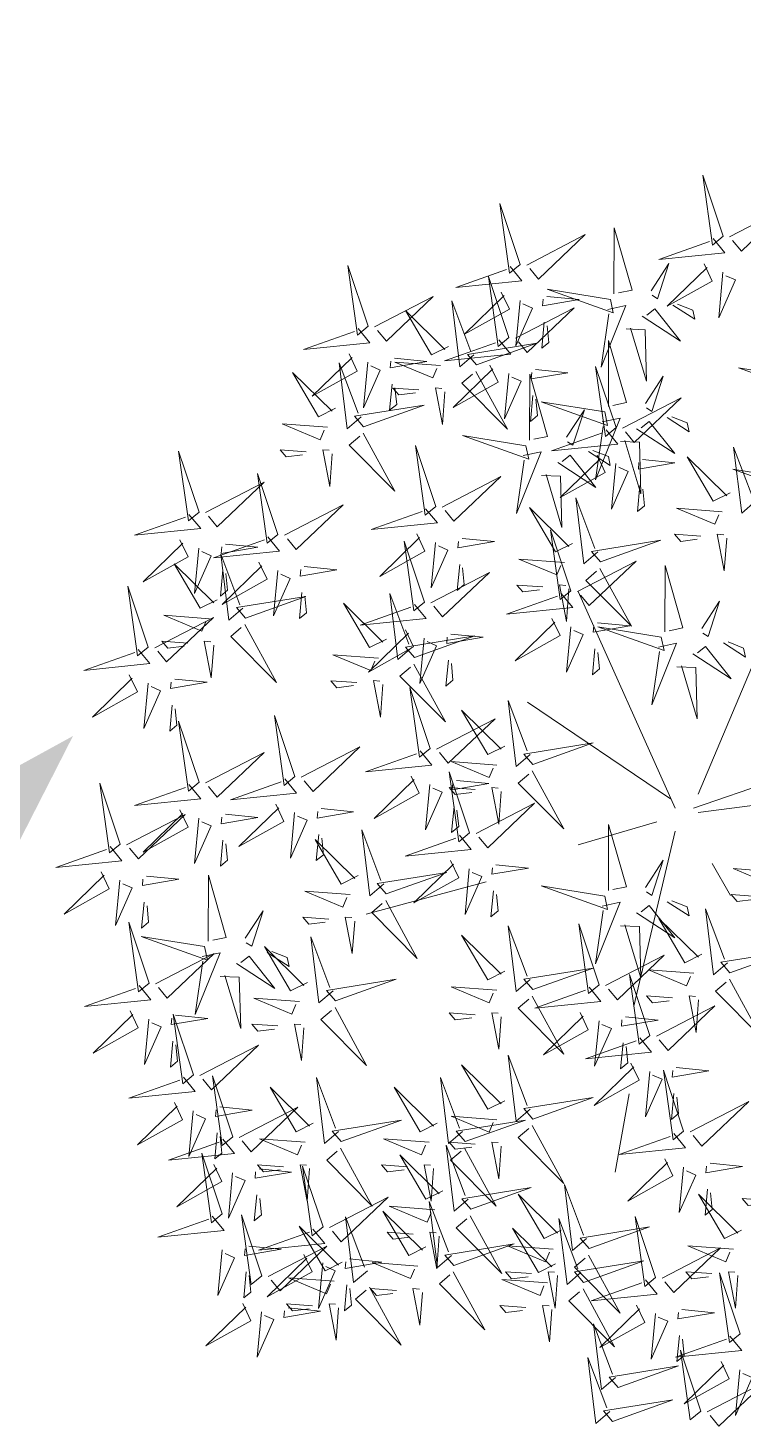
# Model space of a CAD drawing. Header units: millimetres. Extents: x 828494 to 5219521, y -272453 to 431064.
# Drawn here: x 2722011 to 2723570, y 177564 to 180612 of the extents above; entities that cross this region are included whole.
import ezdxf

# ---------------------------------------------------------------- set-up
doc = ezdxf.new("R2010")
doc.units = ezdxf.units.MM
doc.header["$LTSCALE"] = 5
doc.header["$MEASUREMENT"] = 0
doc.layers.add('Tree-1-Mobius', color=7, linetype='Continuous', lineweight=5, true_color=0x1f7a00)
doc.layers.add('Tree-2-Mobius', color=7, linetype='Continuous', lineweight=5, true_color=0x575700)

# ---------------------------------------------------------------- blocks, each defined once
blk = doc.blocks.new('ap rendered palm')
at = {"layer": 'Tree-2-Mobius'}
for color, points in [(54, [(1.4295, 3.7378), (0.8599, 2.8674), (1.2817, 2.3907), (1.3613, 2.6691)]), (67, [(-0.888, 3.1996), (-1.6328, 3.2712), (-0.9946, 2.55), (-0.7552, 2.4418), (-0.2546, 1.8733), (-0.203, 1.6553), (0.1775, 1.2253), (0.3161, 1.8387)]), (54, [(-0.5732, 3.1694), (-0.888, 3.1996), (0.3161, 1.8387), (0.3599, 2.0325), (0.1323, 2.6237)]), (68, [(-2.1671, 3.078), (-2.7124, 2.8056), (-1.9707, 2.8561)]), (67, [(1.2817, 2.3907), (0.8599, 2.8674), (0.6558, 2.5554), (0.4899, 2.0581), (1.0024, 1.4789), (1.0427, 1.555)]), (67, [(-1.6813, 1.9195), (-2.3255, 2.0325), (-2.6742, 1.8795), (-1.9717, 1.0856), (-1.62, 1.1002), (-0.7325, 0.7364), (-0.2804, 0.3364)]), (66, [(1.0024, 1.4789), (0.4899, 2.0581), (0.3372, 1.6005), (0.2124, 1.1331), (0.5858, 0.7111), (0.633, 0.7819)]), (54, [(-1.0283, 1.8051), (-1.6813, 1.9195), (-0.2804, 0.3364), (0.0641, 0.0316), (-0.0952, 0.9865)]), (67, [(2.4846, 1.9089), (1.9487, 1.9838), (1.6716, 1.8979), (2.2576, 1.2357), (2.3356, 1.2562), (3.3189, 0.966)]), (66, [(-2.6742, 1.8795), (-3.2586, 1.6232), (-3.3964, 1.353), (-2.9952, 0.8997), (-2.7124, 1.0548), (-1.9717, 1.0856)]), (66, [(1.6716, 1.8979), (1.2887, 1.7792), (1.1422, 1.4736), (1.524, 1.0421), (2.2576, 1.2357)]), (54, [(3.6556, 1.3244), (3.0866, 1.8247), (2.4846, 1.9089), (3.3189, 0.966), (3.337, 0.9606), (4.2018, 0.233)]), (68, [(1.1422, 1.4736), (0.7653, 0.6878), (1.1294, 0.9379), (1.524, 1.0421)]), (68, [(-3.3964, 1.353), (-3.8731, 0.4181), (-2.9952, 0.8997)]), (68, [(0.5858, 0.7111), (0.2124, 1.1331), (0.0641, 0.5773), (0.1323, 0.0316)]), (66, [(1.5132, 0.7134), (0.9971, 0.691), (0.9815, 0.6801), (1.6202, -0.0416), (1.7482, -0.0594), (2.9771, -1.0599), (3.1805, -1.8051), (3.4167, -2.072), (3.4778, -1.9239), (3.4712, -1.4995)]), (67, [(2.0315, 0.7359), (1.5132, 0.7134), (3.4712, -1.4995), (3.4617, -0.8805)]), (54, [(2.7723, 0.4181), (2.044, 0.7364), (2.0315, 0.7359), (3.4617, -0.8805), (3.455, -0.4459)]), (67, [(0.6226, 0.0067), (0.1778, -0.0821), (0.7468, -0.5596), (1.2702, -1.5146), (1.3341, -1.7405), (2.1585, -2.6721), (2.3171, -2.1513), (2.294, -1.8823)]), (54, [(1.5206, -0.3777), (0.633, 0.0088), (0.6226, 0.0067), (2.294, -1.8823), (2.2488, -1.3554)]), (54, [(0.1323, -0.1731), (-0.1165, -0.8286), (0.4885, -1.5123), (0.451, -1.1281)]), (67, [(0.4885, -1.5123), (-0.1165, -0.8286), (-0.118, -0.8325), (-0.3228, -1.6056), (-0.3258, -1.6982), (0.4476, -2.5722), (0.542, -2.0603)]), (66, [(-0.3258, -1.6982), (-0.3602, -2.7806), (0.1348, -3.34), (0.3827, -2.9243), (0.4476, -2.5722)]), (66, [(1.3341, -1.7405), (1.5661, -2.5605), (1.4815, -2.9755), (1.8168, -3.3545), (1.9985, -3.1972), (2.1585, -2.6721)]), (68, [(-0.3602, -2.7806), (-0.3683, -3.038), (-0.2546, -3.993), (0.1348, -3.34)]), (68, [(1.4815, -2.9755), (1.3158, -3.7884), (1.8168, -3.3545)])]:
    blk.add_hatch(color=color, dxfattribs=at).paths.add_polyline_path(points)
h = blk.add_hatch(color=66, dxfattribs=at)
h.paths.add_polyline_path([(-1.6328, 3.2712), (-1.7566, 3.283), (-2.1671, 3.078), (-1.9707, 2.8561), (-1.7111, 2.8738), (-0.9946, 2.55)])
h.paths.add_polyline_path([(-0.203, 1.6553), (0.0413, 0.6227), (0.1775, 1.2253)])
h = blk.add_hatch(color=250, dxfattribs=at)
h.paths.add_polyline_path([(-3.4935, 1.1625), (-4.2775, 0.8186), (-4.892, -0.3865), (-3.7313, 0.2502), (-2.6389, 0.2957), (-2.595, 0.2777), (-2.2573, 0.5545), (-1.5895, 0.599), (-2.0472, 1.0005), (-2.4249, 1.0667), (-2.7124, 1.0548), (-3.8731, 0.4181)])
h.paths.add_polyline_path([(-3.1672, -0.2428), (-3.2761, -0.25), (-4.1637, -0.9776), (-4.5278, -2.1145), (-4.4368, -2.8194), (-4.2548, -2.5466), (-3.8679, -2.0008), (-3.463, -1.6657), (-3.509, -1.31)])
h.paths.add_polyline_path([(-1.3189, -0.5229), (-1.6748, -0.3928), (-2.0524, -0.5369), (-2.849, -1.1963), (-2.9076, -1.279), (-1.8196, -0.864), (-1.1325, -0.7686), (-1.0639, -0.7049)])
h.paths.add_polyline_path([(-2.1662, -2.3559), (-1.6655, -1.2645), (-1.3083, -0.9322), (-1.3189, -0.9322), (-2.0245, -1.4551), (-2.6844, -2.0691), (-3.1851, -3.1605), (-3.3899, -3.979), (-3.0258, -3.8653), (-2.4113, -3.4106), (-2.1893, -3.1177), (-2.371, -3.1744)])
h.paths.add_polyline_path([(-0.4769, -2.8649), (-0.5679, -1.9326), (-0.6761, -1.6084), (-0.8235, -1.8557), (-1.346, -2.5447), (-1.3872, -3.8426), (-1.2734, -4.7976), (-0.6362, -3.7289)])
h.paths.add_polyline_path([(0.5017, -1.1823), (0.4542, -1.1616), (0.542, -2.0603), (0.3984, -2.839), (0.5472, -3.3651), (0.2969, -4.5929), (0.9796, -4.0018), (1.2982, -2.9558), (1.23, -2.16)])
h.paths.add_polyline_path([(-0.137, -0.9041), (-0.2316, -0.863), (-0.4443, -1.2197), (-0.2721, -1.3642), (-0.2632, -1.3804)])
h.paths.add_polyline_path([(1.7534, -0.3865), (1.0251, -0.0681), (0.8293, -0.0766), (1.5206, -0.3777), (2.2489, -1.3554), (2.3171, -2.1513), (2.1691, -2.6371), (2.2996, -3.115), (2.4589, -2.7285), (2.4361, -1.2505)])
h.paths.add_polyline_path([(1.9582, 1.0687), (1.5485, 1.1261), (1.0199, 0.9866), (0.6558, 0.7364), (0.887, 1.2186), (0.866, 1.2215), (0.633, 0.7819), (0.2822, 0.2562), (0.4974, 0.313), (0.4737, 0.3272), (0.9972, 0.691), (2.044, 0.7364), (2.5549, 0.5131), (2.5272, 0.5685)])
h.paths.add_polyline_path([(0.4107, 2.9332), (0.1604, 2.5508), (0.3599, 2.0325), (0.245, 1.5241), (0.4027, 1.9579)])
h.paths.add_polyline_path([(-0.2545, 1.8733), (-0.2709, 1.8918), (-0.3631, 1.7509), (-0.4997, 1.3414), (-0.0952, 0.9866), (-0.0368, 0.6361), (0.015, 0.7339)])
h.paths.add_polyline_path([(-1.5921, 2.3648), (-2.7755, 2.4785), (-3.7313, 2.001), (-2.73, 2.0692), (-2.4895, 1.9605), (-2.3255, 2.0325), (-1.0283, 1.8051), (-0.8061, 1.6102), (-0.8865, 1.8191)])
h.paths.add_polyline_path([(-0.7043, 0.7115), (-0.7728, 0.4545), (-0.3001, 0.2817), (-0.2453, 0.2426), (-0.2227, 0.2853)])
h.paths.add_polyline_path([(-0.7669, 0.7505), (-1.2445, 0.9463), (-1.1618, 0.5967), (-0.8291, 0.4751)])
h.paths.add_polyline_path([(-0.3859, -0.0227), (-0.3739, -0.0002), (-0.8007, -0.0594), (-0.9224, -0.1058), (-0.9548, -0.2273), (-0.9107, -0.5802), (-0.6084, -0.3562)])
h.paths.add_polyline_path([(-1.0575, -0.1573), (-1.4719, -0.3154), (-1.0483, -0.6903), (-1.0056, -0.6506), (-0.9786, -0.6306)])
h = blk.add_hatch(color=54, dxfattribs=at)
h.paths.add_polyline_path([(-1.2332, 0.6227), (-1.6024, 0.5981), (-0.9651, -0.1221), (-0.8007, -0.0594), (0.0185, 0.0543), (-0.3001, 0.2817)])
h.paths.add_polyline_path([(-0.0497, -0.1276), (-0.3001, -0.1276), (-0.6987, -0.4231), (-0.263, -0.9156), (-0.1863, -0.787)])
h = blk.add_hatch(color=68, dxfattribs=at)
h.paths.add_polyline_path([(0.9815, 0.6801), (0.4737, 0.3271), (0.9289, 0.0543), (1.6202, -0.0416)])
h.paths.add_polyline_path([(3.4167, -2.072), (3.1805, -1.8051), (3.3185, -2.3104)])
h = blk.add_hatch(color=67, dxfattribs=at)
h.paths.add_polyline_path([(-1.6024, 0.5981), (-2.2573, 0.5545), (-2.6244, 0.2535), (-1.9572, -0.5006), (-0.9651, -0.1221)])
h.paths.add_polyline_path([(-0.263, -0.9156), (-0.6987, -0.4231), (-1.0056, -0.6506), (-1.4547, -1.0684), (-0.7972, -1.8115)])
h = blk.add_hatch(color=66, dxfattribs=at)
h.paths.add_polyline_path([(-2.6244, 0.2535), (-3.1448, -0.1731), (-3.2932, -0.6364), (-2.8195, -1.1719), (-2.0524, -0.5369), (-1.9572, -0.5006)])
h.paths.add_polyline_path([(-1.4547, -1.0684), (-1.6656, -1.2645), (-2.0315, -2.0623), (-1.4879, -2.6767), (-1.3925, -2.606), (-0.8235, -1.8557), (-0.7972, -1.8115)])
h = blk.add_hatch(color=68, dxfattribs=at)
h.paths.add_polyline_path([(-3.2932, -0.6364), (-3.509, -1.31), (-3.4179, -2.0148), (-3.2359, -1.742), (-2.849, -1.1963), (-2.8195, -1.1719)])
h.paths.add_polyline_path([(-1.4879, -2.6767), (-2.0315, -2.0623), (-2.1662, -2.3559), (-2.3711, -3.1745), (-2.0069, -3.0608)])
blk = doc.blocks.new('TREE-MJ-COLOUR')
at = {"layer": 'Tree-1-Mobius', "color": 35, "true_color": 0xb87a3d}
for p, q in [((813257.6, 660627.5), (813375, 660906.5)), ((813229.7, 660610.7), (813112.3, 660873)), ((813224.1, 660621.9), (813050.8, 660739.1)), ((813252, 660610.7), (813430.8, 660672.1)), ((813257.6, 660605.1), (813386.1, 660621.9)), ((813207.3, 660594), (813112.3, 660566.1)), ((813229.7, 660582.8), (813179.4, 660370.7)), ((813274.4, 660543.7), (813296.7, 660504.7)), ((813000.6, 660521.4), (812855.3, 660482.3)), ((813173.8, 660264.7), (813157, 660169.8))]:
    blk.add_line(p, q, dxfattribs=at)
at = {"layer": 'Tree-1-Mobius', "color": 80, "true_color": 0x3bec13}
for points in [[(813287.7, 661303.3), (813263, 661377.1), (813274.8, 661292.6), (813287.7, 661303.3)], [(813042, 661269.2), (813017.3, 661343), (813029.1, 661258.6), (813042, 661269.2)], [(813295.6, 661302.5), (813366.5, 661339.3), (813309.8, 661285.3), (813299.1, 661298.2)], [(813049.8, 661268.4), (813120.8, 661305.2), (813064.1, 661251.2), (813053.4, 661264.1)], [(813155.5, 661233.4), (813155.9, 661313.3), (813177.4, 661238), (813161, 661234.6)], [(813275.6, 661300.5), (813289.8, 661283.3), (813209.7, 661275.1), (813271.3, 661297)], [(812857.7, 661194.2), (812833, 661268), (812844.8, 661183.6), (812857.7, 661194.2)], [(813029.8, 661266.4), (813044, 661249.2), (812963.9, 661241.1), (813025.5, 661262.9)], [(813200.4, 661237.2), (813222, 661270.2), (813208.2, 661227.4), (813201.6, 661231.7)], [(813264.7, 661269.8), (813274.6, 661249), (813220.1, 661218.6), (813268.3, 661265.5)], [(813028.3, 661180.6), (813003.6, 661254.4), (813015.4, 661169.9), (813028.3, 661180.6)], [(813287.5, 661259.7), (813282.3, 661204.6), (813302.5, 661250.3), (813291.1, 661255.4)], [(812865.5, 661193.4), (812936.5, 661230.2), (812879.8, 661176.2), (812869.1, 661189.1)], [(813019, 661235.7), (813028.9, 661214.9), (812974.4, 661184.5), (813022.5, 661231.4)], [(813074, 661230.4), (813113.3, 661226.6), (813068.9, 661219), (813069.7, 661226.9)], [(813151.2, 661226.8), (813074.4, 661239.2), (813154.7, 661210.4), (813151.2, 661226.8)], [(812954.9, 661169.8), (812934.3, 661159.5), (812902.8, 661213.4), (812950.7, 661166.2)], [(812985.8, 661159.6), (812968.9, 661145), (812959.1, 661225), (812982.2, 661163.8)], [(813036.2, 661179.8), (813107.1, 661216.6), (813050.4, 661162.6), (813039.7, 661175.5)], [(813041.8, 661225.6), (813036.5, 661170.5), (813056.8, 661216.2), (813045.3, 661221.3)], [(813148, 661214.7), (813169.9, 661219.3), (813139.9, 661144.6), (813149.2, 661209.3)], [(813189.8, 661206.4), (813236.1, 661176.2), (813205, 661215.3), (813195.2, 661207.6)], [(813226.9, 661219.9), (813253.4, 661202.7), (813251.1, 661213.6), (813232.4, 661221.1)], [(813071, 661199), (813068, 661167.5), (813076.6, 661174.6), (813074.5, 661194.6)], [(812845.5, 661191.4), (812859.7, 661174.2), (812779.6, 661166.1), (812841.2, 661187.9)], [(813170.2, 661190.9), (813193.2, 661190), (813194.9, 661127.6), (813175.7, 661192)], [(813016.2, 661177.8), (813030.4, 661160.5), (812950.3, 661152.4), (813011.9, 661174.2)], [(812988.9, 661147.5), (813062.1, 661173.7), (812977.9, 661160.2), (812988.9, 661147.5)], [(813148.7, 661097.1), (813149, 661177), (813170.6, 661101.7), (813154.2, 661098.2)], [(812834.6, 661160.7), (812844.6, 661139.9), (812790.1, 661109.5), (812838.2, 661156.4)], [(812849.3, 661084.6), (812832.3, 661070), (812822.6, 661150), (812845.6, 661088.8)], [(812857.5, 661150.6), (812852.2, 661095.6), (812872.4, 661141.2), (812861, 661146.3)], [(812889.7, 661155.4), (812929, 661151.6), (812884.6, 661144), (812885.4, 661151.9)], [(812945.2, 661146.8), (812890.1, 661150.9), (812936.2, 661131.7), (812941, 661143.2)], [(813005.3, 661147.1), (813015.2, 661126.3), (812960.7, 661095.9), (813008.9, 661142.8)], [(812818.4, 661094.9), (812797.8, 661084.5), (812766.3, 661138.4), (812814.1, 661091.2)], [(812988.3, 661139.6), (813026.5, 661069.4), (812971.3, 661125.1), (812984, 661136)], [(813028.1, 661137), (813022.9, 661081.9), (813043.1, 661127.6), (813031.7, 661132.6)], [(813053.1, 661056.2), (813053.5, 661136.1), (813075, 661060.8), (813058.6, 661057.3)], [(813060.3, 661141.8), (813099.6, 661138), (813055.3, 661130.4), (813056, 661138.2)], [(813158, 661071.5), (813133.3, 661145.3), (813145.1, 661060.8), (813158, 661071.5)], [(813193.6, 661100.8), (813215.2, 661133.9), (813201.4, 661091), (813194.7, 661095.3)], [(813383.3, 661131.4), (813306.5, 661143.7), (813386.7, 661115), (813383.3, 661131.4)], [(812886.7, 661124), (812883.7, 661092.5), (812892.3, 661099.6), (812890.2, 661119.6)], [(812919.2, 661117.1), (812887.7, 661119.4), (812895, 661111), (812915, 661113.4)], [(812950.7, 661114.7), (812947.7, 661075.3), (812939.2, 661119.5), (812947.1, 661119)], [(812852.3, 661072.5), (812925.6, 661098.7), (812841.4, 661085.2), (812852.3, 661072.5)], [(813057.3, 661110.3), (813054.3, 661078.9), (813062.9, 661086), (813060.9, 661106)], [(813144.4, 661090.5), (813067.5, 661102.8), (813147.8, 661074.1), (813144.4, 661090.5)], [(813165.9, 661070.7), (813236.8, 661107.5), (813180.1, 661053.5), (813169.4, 661066.4)], [(813098, 661059.9), (813119.6, 661093), (813105.8, 661050.1), (813099.2, 661054.4)], [(813141.2, 661078.4), (813163.1, 661083), (813133.1, 661008.2), (813142.4, 661072.9)], [(813182.9, 661070), (813229.3, 661039.9), (813198.2, 661079), (813188.4, 661071.2)], [(813220.1, 661083.6), (813246.5, 661066.3), (813244.2, 661077.2), (813225.5, 661084.7)], [(812808.7, 661071.8), (812753.6, 661076), (812799.6, 661056.7), (812804.5, 661068.2)], [(812851.7, 661064.6), (812889.9, 660994.4), (812834.8, 661050.1), (812847.5, 661061)], [(813048.8, 661049.5), (812972, 661061.9), (813052.3, 661033.2), (813048.8, 661049.5)], [(813145.9, 661068.7), (813160.1, 661051.5), (813080, 661043.3), (813141.6, 661065.1)], [(812782.7, 661042.1), (812751.2, 661044.4), (812758.4, 661036), (812778.4, 661038.4)], [(812814.2, 661039.7), (812811.2, 661000.3), (812802.7, 661044.5), (812810.5, 661044)], [(812939.6, 660976), (812914.9, 661049.8), (812926.7, 660965.4), (812939.6, 660976)], [(813124.5, 661042.6), (813151, 661025.4), (813148.7, 661036.3), (813130, 661043.8)], [(813163.4, 661054.5), (813186.4, 661053.7), (813188.1, 660991.3), (813168.8, 661055.7)], [(813327.1, 660982.3), (813310.2, 660967.8), (813300.4, 661047.7), (813323.5, 660986.6)], [(812652.9, 660969.2), (812628.2, 661043), (812640, 660958.6), (812652.9, 660969.2)], [(813045.6, 661037.5), (813067.5, 661042.1), (813037.5, 660967.3), (813046.8, 661032)], [(813087.4, 661029.1), (813133.7, 660999), (813102.6, 661038), (813092.8, 661030.3)], [(813135, 661038), (813144.9, 661017.2), (813090.4, 660986.8), (813138.6, 661033.7)], [(813157.8, 661027.9), (813152.6, 660972.8), (813172.8, 661018.5), (813161.4, 661023.6)], [(813190, 661032.7), (813229.3, 661028.9), (813185, 661021.3), (813185.7, 661029.1)], [(813296.2, 660992.6), (813275.6, 660982.2), (813244.1, 661036.1), (813292, 660988.9)], [(812748.5, 660941.9), (812723.8, 661015.8), (812735.5, 660931.3), (812748.5, 660941.9)], [(812947.5, 660975.3), (813018.4, 661012.1), (812961.7, 660958), (812951, 660971)], [(813067.8, 661013.6), (813090.8, 661012.8), (813092.5, 660950.4), (813073.3, 661014.8)], [(813376.5, 661008.6), (813299.6, 661021), (813379.9, 660992.3), (813376.5, 661008.6)], [(812660.7, 660968.5), (812731.7, 661005.2), (812675, 660951.2), (812664.3, 660964.1)], [(813187, 661001.2), (813184, 660969.8), (813192.6, 660976.9), (813190.6, 660996.9)], [(812756.3, 660941.2), (812827.3, 660978), (812770.5, 660923.9), (812759.9, 660936.9)], [(813136, 660921), (813119, 660906.4), (813109.3, 660986.3), (813132.4, 660925.2)], [(812640.7, 660966.4), (812654.9, 660949.2), (812574.8, 660941.1), (812636.4, 660962.9)], [(812927.4, 660973.2), (812941.6, 660956), (812861.5, 660947.9), (812923.1, 660969.7)], [(813105.1, 660931.2), (813084.5, 660920.9), (813053, 660974.7), (813100.9, 660927.6)], [(813286.5, 660969.5), (813231.4, 660973.7), (813277.5, 660954.4), (813282.3, 660965.9)], [(813103.4, 660873.8), (813078.7, 660947.6), (813090.5, 660863.1), (813103.4, 660873.8)], [(813260.5, 660939.8), (813229, 660942.2), (813236.3, 660933.7), (813256.3, 660936.2)], [(813292, 660937.5), (813289, 660898.1), (813280.5, 660942.3), (813288.4, 660941.7)], [(812736.3, 660939.2), (812750.5, 660921.9), (812670.4, 660913.8), (812732, 660935.6)], [(812684.9, 660930.4), (812724.2, 660926.6), (812679.8, 660919), (812680.6, 660926.9)], [(812971.6, 660937.2), (813010.9, 660933.4), (812966.5, 660925.8), (812967.3, 660933.7)], [(813139, 660908.9), (813212.3, 660935.1), (813128.1, 660921.6), (813139, 660908.9)], [(813095.4, 660908.2), (813040.3, 660912.3), (813086.3, 660893), (813091.2, 660904.5)], [(813111.3, 660873), (813182.2, 660909.8), (813125.5, 660855.8), (813114.8, 660868.7)], [(813138.4, 660901), (813176.6, 660830.8), (813121.5, 660886.4), (813134.2, 660897.4)], [(813217, 660824.3), (813217.3, 660904.3), (813238.8, 660828.9), (813222.4, 660825.5)], [(813069.4, 660878.5), (813037.9, 660880.8), (813045.2, 660872.4), (813065.1, 660874.8)], [(813100.9, 660876.1), (813097.9, 660836.7), (813089.4, 660880.9), (813097.2, 660880.3)], [(813091.3, 660871), (813105.5, 660853.7), (813025.4, 660845.6), (813086.9, 660867.4)], [(813261.9, 660828.1), (813283.5, 660861.1), (813269.6, 660818.3), (813263, 660822.6)], [(813080.4, 660840.3), (813090.3, 660819.5), (813035.8, 660789.1), (813083.9, 660836)], [(813103.2, 660830.1), (813098, 660775.1), (813118.2, 660820.8), (813106.8, 660825.8)], [(813135.4, 660835), (813174.7, 660831.2), (813130.4, 660823.6), (813131.1, 660831.4)], [(813212.6, 660817.7), (813135.8, 660830.1), (813216.1, 660801.4), (813212.6, 660817.7)], [(813209.5, 660805.7), (813231.3, 660810.3), (813201.4, 660735.5), (813210.6, 660800.2)], [(813288.3, 660810.8), (813314.8, 660793.6), (813312.5, 660804.5), (813293.8, 660812)], [(813132.4, 660803.5), (813129.4, 660772.1), (813138, 660779.2), (813136, 660799.2)], [(813251.2, 660797.3), (813297.5, 660767.1), (813266.5, 660806.2), (813256.7, 660798.5)], [(813231.6, 660781.8), (813254.6, 660780.9), (813256.3, 660718.6), (813237.1, 660783)], [(813054.1, 660675.5), (813037.1, 660661), (813027.4, 660740.9), (813050.4, 660679.8)], [(813023.2, 660685.8), (813002.6, 660675.4), (812971, 660729.3), (813018.9, 660682.1)], [(813057.1, 660663.4), (813130.4, 660689.6), (813046.2, 660676.1), (813057.1, 660663.4)], [(813056.5, 660655.6), (813094.7, 660585.4), (813039.6, 660641), (813052.3, 660651.9)], [(813019, 660630.7), (813016, 660591.3), (813007.5, 660635.5), (813015.3, 660634.9)], [(812988.4, 660579.8), (813059.4, 660616.6), (813002.6, 660562.6), (812992, 660575.5)], [(813148.7, 660510.7), (813149, 660590.6), (813170.6, 660515.3), (813154.2, 660511.9)], [(812980.3, 660537), (812975.1, 660481.9), (812995.3, 660527.6), (812983.9, 660532.7)], [(813012.5, 660541.8), (813051.9, 660538), (813007.5, 660530.4), (813008.2, 660538.2)], [(813193.6, 660514.5), (813215.2, 660547.5), (813201.4, 660504.7), (813194.7, 660509)], [(813354.8, 660533.2), (813299.7, 660537.3), (813345.7, 660518), (813350.6, 660529.6)], [(813009.5, 660510.3), (813006.5, 660478.9), (813015.1, 660486), (813013.1, 660506)], [(813144.4, 660504.1), (813067.5, 660516.5), (813147.8, 660487.7), (813144.4, 660504.1)], [(813328.8, 660503.5), (813297.3, 660505.8), (813304.6, 660497.4), (813324.5, 660499.8)], [(813141.2, 660492), (813163.1, 660496.6), (813133.1, 660421.9), (813142.4, 660486.6)], [(813182.9, 660483.7), (813229.3, 660453.5), (813198.2, 660492.6), (813188.4, 660484.9)], [(813220.1, 660497.2), (813246.5, 660480), (813244.2, 660490.9), (813225.5, 660498.4)], [(813293, 660423.3), (813276, 660408.7), (813266.3, 660488.6), (813289.4, 660427.5)], [(813054.1, 660402.8), (813037.1, 660388.3), (813027.4, 660468.2), (813050.4, 660407.1)], [(813137.6, 660396.5), (813112.9, 660470.3), (813124.6, 660385.9), (813137.6, 660396.5)], [(813163.4, 660468.2), (813186.4, 660467.3), (813188.1, 660404.9), (813168.8, 660469.3)], [(813262.1, 660433.5), (813241.5, 660423.2), (813210, 660477), (813257.9, 660429.9)], [(813023.2, 660413.1), (813002.6, 660402.7), (812971, 660456.6), (813018.9, 660409.4)], [(813296, 660411.2), (813369.3, 660437.4), (813285.1, 660423.9), (813296, 660411.2)], [(813145.4, 660395.8), (813216.4, 660432.5), (813159.6, 660378.5), (813149, 660391.4)], [(813057.1, 660390.7), (813130.4, 660416.9), (813046.2, 660403.4), (813057.1, 660390.7)], [(813199, 660335.2), (813174.3, 660409), (813186.1, 660324.5), (813199, 660335.2)], [(813252.4, 660410.5), (813197.3, 660414.6), (813243.3, 660395.3), (813248.2, 660406.8)], [(813295.4, 660403.3), (813333.7, 660333.1), (813278.5, 660388.7), (813291.2, 660399.7)], [(813125.4, 660393.7), (813139.6, 660376.5), (813059.5, 660368.4), (813121.1, 660390.2)], [(813056.5, 660382.8), (813094.7, 660312.7), (813039.6, 660368.3), (813052.3, 660379.2)], [(813226.4, 660380.8), (813194.9, 660383.1), (813202.2, 660374.6), (813222.2, 660377.1)], [(813206.9, 660334.4), (813277.8, 660371.2), (813221.1, 660317.1), (813210.4, 660330.1)], [(813257.9, 660378.4), (813254.9, 660339), (813246.4, 660383.2), (813254.3, 660382.6)], [(813019, 660357.9), (813016, 660318.6), (813007.5, 660362.8), (813015.3, 660362.2)], [(813114.5, 660363), (813124.4, 660342.2), (813070, 660311.8), (813118.1, 660358.7)], [(813137.4, 660352.9), (813132.1, 660297.9), (813152.3, 660343.5), (813140.9, 660348.6)], [(813169.5, 660357.7), (813208.9, 660353.9), (813164.5, 660346.3), (813165.2, 660354.2)], [(813186.8, 660332.4), (813201, 660315.1), (813120.9, 660307), (813182.5, 660328.8)], [(813166.5, 660326.3), (813163.5, 660294.8), (813172.2, 660301.9), (813170.1, 660321.9)], [(813198.8, 660291.5), (813193.5, 660236.5), (813213.8, 660282.1), (813202.3, 660287.2)], [(813239.9, 660219.2), (813215.3, 660293.1), (813227, 660208.6), (813239.9, 660219.2)], [(813231, 660296.3), (813270.3, 660292.5), (813225.9, 660284.9), (813226.7, 660292.8)], [(813228, 660264.9), (813225, 660233.5), (813233.6, 660240.6), (813231.5, 660260.6)], [(813247.8, 660218.5), (813318.8, 660255.3), (813262, 660201.2), (813251.4, 660214.2)], [(813227.8, 660216.5), (813242, 660199.2), (813161.9, 660191.1), (813223.5, 660212.9)], [(813271.9, 660180.4), (813311.3, 660176.6), (813266.9, 660169), (813267.6, 660176.9)]]:
    blk.add_lwpolyline(points, dxfattribs=at)
at = {"layer": 'Tree-1-Mobius', "color": 76, "true_color": 0x388118}
for points in [[(812916.6, 660942.6), (812926.5, 660921.8), (812872, 660891.3), (812920.1, 660938.2)], [(812629.8, 660935.7), (812639.8, 660914.9), (812585.3, 660884.5), (812633.4, 660931.4)], [(812652.7, 660925.6), (812647.4, 660870.6), (812667.7, 660916.2), (812656.2, 660921.3)], [(812925.9, 660860.1), (812901.3, 660933.9), (812913, 660849.5), (812925.9, 660860.1)], [(812939.4, 660932.4), (812934.1, 660877.4), (812954.4, 660923), (812942.9, 660928.1)], [(812705.9, 660852.8), (812689, 660838.2), (812679.2, 660918.2), (812702.3, 660857)], [(812725.4, 660908.5), (812735.3, 660887.7), (812680.9, 660857.2), (812729, 660904.2)], [(812675, 660863), (812654.4, 660852.7), (812622.9, 660906.6), (812670.8, 660859.4)], [(812681.9, 660899), (812678.9, 660867.5), (812687.5, 660874.6), (812685.4, 660894.7)], [(812748.3, 660898.3), (812743, 660843.3), (812763.2, 660888.9), (812751.8, 660894)], [(812780.4, 660903.1), (812819.8, 660899.3), (812775.4, 660891.7), (812776.1, 660899.6)], [(812933.8, 660859.4), (813004.8, 660896.1), (812948, 660842.1), (812937.4, 660855.1)], [(812968.6, 660905.8), (812965.6, 660874.3), (812974.2, 660881.4), (812972.1, 660901.5)], [(812591.4, 660805.6), (812566.8, 660879.4), (812578.5, 660794.9), (812591.4, 660805.6)], [(812709, 660840.7), (812782.3, 660866.9), (812698.1, 660853.4), (812709, 660840.7)], [(812777.4, 660871.7), (812774.4, 660840.2), (812783.1, 660847.3), (812781, 660867.4)], [(812879.8, 660815.3), (812859.2, 660805), (812827.7, 660858.8), (812875.6, 660811.7)], [(812910.7, 660805.1), (812893.8, 660790.5), (812884, 660870.4), (812907.1, 660809.3)], [(812599.3, 660804.8), (812670.3, 660841.6), (812613.5, 660787.6), (812602.9, 660800.5)], [(812665.4, 660840), (812610.2, 660844.1), (812656.3, 660824.8), (812661.1, 660836.4)], [(812913.8, 660857.3), (812928, 660840.1), (812847.9, 660832), (812909.5, 660853.8)], [(812708.4, 660832.8), (812746.6, 660762.6), (812691.4, 660818.3), (812704.1, 660829.2)], [(812902.9, 660826.7), (812912.8, 660805.9), (812858.3, 660775.4), (812906.5, 660822.3)], [(812639.3, 660810.3), (812607.8, 660812.6), (812615.1, 660804.2), (812635.1, 660806.6)], [(812670.8, 660807.9), (812667.8, 660768.5), (812659.3, 660812.7), (812667.2, 660812.1)], [(812913.8, 660793), (812987, 660819.2), (812902.8, 660805.7), (812913.8, 660793)], [(812925.7, 660816.5), (812920.5, 660761.5), (812940.7, 660807.1), (812929.3, 660812.2)], [(812957.9, 660821.3), (812997.2, 660817.5), (812952.9, 660809.9), (812953.6, 660817.8)], [(812579.3, 660802.8), (812593.5, 660785.6), (812513.4, 660777.4), (812575, 660799.2)], [(812870.1, 660792.3), (812815, 660796.4), (812861.1, 660777.1), (812865.9, 660788.6)], [(812954.9, 660789.9), (812951.9, 660758.4), (812960.5, 660765.5), (812958.5, 660785.6)], [(812913.2, 660785.1), (812951.4, 660714.9), (812896.2, 660770.5), (812908.9, 660781.5)], [(812568.4, 660772.1), (812578.3, 660751.3), (812523.8, 660720.9), (812572, 660767.8)], [(812591.2, 660762), (812586, 660706.9), (812606.2, 660752.6), (812594.8, 660757.7)], [(812623.4, 660766.8), (812662.7, 660763), (812618.4, 660755.4), (812619.1, 660763.2)], [(812844.1, 660762.6), (812812.6, 660764.9), (812819.9, 660756.4), (812839.9, 660758.9)], [(812875.6, 660760.2), (812872.6, 660720.8), (812864.1, 660765), (812872, 660764.4)], [(812932.8, 660682.9), (812908.1, 660756.7), (812919.8, 660672.2), (812932.8, 660682.9)], [(812620.4, 660735.3), (812617.4, 660703.9), (812626, 660711), (812624, 660731)], [(812768.9, 660648.8), (812744.2, 660722.6), (812756, 660638.1), (812768.9, 660648.8)], [(812652.9, 660642), (812628.2, 660715.8), (812640, 660631.3), (812652.9, 660642)], [(812940.6, 660682.1), (813011.6, 660718.9), (812954.8, 660664.9), (812944.2, 660677.8)], [(812660.7, 660641.2), (812731.7, 660678), (812675, 660624), (812664.3, 660636.9)], [(812776.8, 660648), (812847.7, 660684.8), (812791, 660630.8), (812780.3, 660643.7)], [(812920.6, 660680.1), (812934.8, 660662.8), (812854.7, 660654.7), (812916.3, 660676.5)], [(812980.5, 660580.6), (812955.9, 660654.4), (812967.6, 660569.9), (812980.5, 660580.6)], [(813013.5, 660662.7), (812958.4, 660666.9), (813004.4, 660647.6), (813009.3, 660659.1)], [(812557.3, 660567), (812532.6, 660640.8), (812544.4, 660556.3), (812557.3, 660567)], [(812640.7, 660639.2), (812654.9, 660621.9), (812574.8, 660613.8), (812636.4, 660635.6)], [(812756.8, 660646), (812771, 660628.7), (812690.9, 660620.6), (812752.5, 660642.4)], [(812909.7, 660649.4), (812919.6, 660628.6), (812865.2, 660598.2), (812913.3, 660645.1)], [(812932.6, 660639.2), (812927.3, 660584.2), (812947.5, 660629.9), (812936.1, 660634.9)], [(812964.8, 660644.1), (813004.1, 660640.3), (812959.7, 660632.6), (812960.5, 660640.5)], [(812987.5, 660633), (812956, 660635.4), (812963.2, 660626.9), (812983.2, 660629.4)], [(812629.8, 660608.5), (812639.8, 660587.7), (812585.3, 660557.2), (812633.4, 660604.2)], [(812745.9, 660615.3), (812755.8, 660594.5), (812701.3, 660564.1), (812749.5, 660611)], [(812768.7, 660605.2), (812763.5, 660550.1), (812783.7, 660595.8), (812772.3, 660600.8)], [(812800.9, 660610), (812840.2, 660606.2), (812795.9, 660598.6), (812796.6, 660606.4)], [(812961.8, 660612.6), (812958.8, 660581.2), (812967.4, 660588.3), (812965.3, 660608.3)], [(812565.2, 660566.2), (812636.1, 660603), (812579.4, 660549), (812568.7, 660561.9)], [(812652.7, 660598.3), (812647.4, 660543.3), (812667.7, 660589), (812656.2, 660594)], [(812684.9, 660603.2), (812724.2, 660599.4), (812679.8, 660591.7), (812680.6, 660599.6)], [(812681.9, 660571.7), (812678.9, 660540.3), (812687.5, 660547.4), (812685.4, 660567.4)], [(812845.7, 660529), (812825.1, 660518.6), (812793.6, 660572.5), (812841.5, 660525.3)], [(812797.9, 660578.5), (812794.9, 660547.1), (812803.5, 660554.2), (812801.5, 660574.2)], [(812876.6, 660518.7), (812859.6, 660504.2), (812849.9, 660584.1), (812873, 660523)], [(812968.4, 660577.8), (812982.6, 660560.6), (812902.5, 660552.4), (812964.1, 660574.3)], [(812545.1, 660564.2), (812559.4, 660546.9), (812479.3, 660538.8), (812540.8, 660560.6)], [(812957.5, 660547.1), (812967.4, 660526.3), (812912.9, 660495.9), (812961.1, 660542.8)], [(812534.3, 660533.5), (812544.2, 660512.7), (812489.7, 660482.3), (812537.8, 660529.2)], [(812557.1, 660523.3), (812551.9, 660468.3), (812572.1, 660514), (812560.7, 660519)], [(812589.3, 660528.2), (812628.6, 660524.4), (812584.3, 660516.7), (812585, 660524.6)], [(812664, 660449.4), (812664.4, 660529.3), (812685.9, 660454), (812669.5, 660450.5)], [(812879.6, 660506.6), (812952.9, 660532.8), (812868.7, 660519.3), (812879.6, 660506.6)], [(812836, 660505.9), (812780.9, 660510.1), (812826.9, 660490.8), (812831.8, 660502.3)], [(812586.3, 660496.7), (812583.3, 660465.3), (812591.9, 660472.4), (812589.9, 660492.4)], [(812708.9, 660453.1), (812730.5, 660486.2), (812716.7, 660443.3), (812710.1, 660447.6)], [(812879, 660498.7), (812917.2, 660428.6), (812862.1, 660484.2), (812874.8, 660495.1)], [(812810, 660476.2), (812778.5, 660478.6), (812785.8, 660470.1), (812805.7, 660472.6)], [(812841.5, 660473.8), (812838.5, 660434.5), (812830, 660478.7), (812837.8, 660478.1)], [(812659.7, 660442.8), (812582.9, 660455.1), (812663.2, 660426.4), (812659.7, 660442.8)], [(812815.2, 660389.2), (812798.2, 660374.6), (812788.5, 660454.6), (812811.5, 660393.4)], [(812656.5, 660430.7), (812678.4, 660435.3), (812648.4, 660360.5), (812657.7, 660425.2)], [(812784.3, 660399.4), (812763.7, 660389.1), (812732.1, 660442.9), (812780, 660395.8)], [(812735.4, 660435.9), (812761.9, 660418.6), (812759.6, 660429.5), (812740.9, 660437)], [(812698.3, 660422.3), (812744.6, 660392.2), (812713.5, 660431.3), (812703.7, 660423.5)], [(812678.7, 660406.8), (812701.7, 660406), (812703.4, 660343.6), (812684.2, 660408)], [(812818.2, 660377.1), (812891.5, 660403.3), (812807.3, 660389.8), (812818.2, 660377.1)], [(813013.5, 660390), (812958.4, 660394.2), (813004.4, 660374.9), (813009.3, 660386.4)], [(812774.6, 660376.4), (812719.4, 660380.5), (812765.5, 660361.2), (812770.3, 660372.7)], [(812817.6, 660369.2), (812855.8, 660299), (812800.6, 660354.6), (812813.4, 660365.6)], [(812646.1, 660287.4), (812621.4, 660361.2), (812633.1, 660276.8), (812646.1, 660287.4)], [(812987.5, 660360.3), (812956, 660362.7), (812963.2, 660354.2), (812983.2, 660356.7)], [(812748.5, 660346.7), (812717, 660349), (812724.3, 660340.6), (812744.3, 660343)], [(812780, 660344.3), (812777, 660304.9), (812768.5, 660349.1), (812776.4, 660348.5)], [(812653.9, 660286.7), (812724.9, 660323.4), (812668.1, 660269.4), (812657.5, 660282.4)], [(813023.2, 660256.2), (813002.6, 660245.9), (812971, 660299.8), (813018.9, 660252.6)], [(813054.1, 660246), (813037.1, 660231.4), (813027.4, 660311.4), (813050.4, 660250.2)], [(813176, 660301.7), (813185.9, 660280.9), (813131.4, 660250.4), (813179.5, 660297.4)], [(812633.9, 660284.6), (812648.1, 660267.4), (812568, 660259.3), (812629.6, 660281.1)], [(812693.8, 660212.4), (812669.2, 660286.2), (812680.9, 660201.8), (812693.8, 660212.4)], [(812822, 660218.7), (812805, 660204.2), (812795.3, 660284.1), (812818.3, 660223)], [(812972.2, 660218.7), (812955.2, 660204.2), (812945.5, 660284.1), (812968.5, 660223)], [(812791.1, 660229), (812770.5, 660218.6), (812738.9, 660272.5), (812786.8, 660225.3)], [(812941.3, 660229), (812920.7, 660218.6), (812889.1, 660272.5), (812937, 660225.3)], [(812623, 660253.9), (812632.9, 660233.2), (812578.5, 660202.7), (812626.6, 660249.6)], [(812678.1, 660248.6), (812717.4, 660244.8), (812673, 660237.2), (812673.7, 660245.1)], [(812701.7, 660211.7), (812772.7, 660248.4), (812715.9, 660194.4), (812705.3, 660207.4)], [(813057.1, 660233.9), (813130.4, 660260.1), (813046.2, 660246.6), (813057.1, 660233.9)], [(812645.9, 660243.8), (812640.6, 660188.8), (812660.8, 660234.4), (812649.4, 660239.5)], [(812825, 660206.6), (812898.3, 660232.8), (812814.1, 660219.3), (812825, 660206.6)], [(813013.5, 660233.2), (812958.4, 660237.3), (813004.4, 660218.1), (813009.3, 660229.6)], [(812975.2, 660206.6), (813048.5, 660232.8), (812964.3, 660219.3), (812975.2, 660206.6)], [(812675, 660217.2), (812672, 660185.7), (812680.7, 660192.8), (812678.6, 660212.9)], [(813056.5, 660226), (813094.7, 660155.8), (813039.6, 660211.5), (813052.3, 660222.4)], [(812681.7, 660209.6), (812695.9, 660192.4), (812615.8, 660184.3), (812677.4, 660206.1)], [(812781.4, 660205.9), (812726.3, 660210.1), (812772.3, 660190.8), (812777.2, 660202.3)], [(812824.4, 660198.8), (812862.6, 660128.6), (812807.5, 660184.2), (812820.2, 660195.1)], [(812931.6, 660205.9), (812876.4, 660210.1), (812922.5, 660190.8), (812927.3, 660202.3)], [(812979, 660136.9), (812962, 660122.4), (812952.3, 660202.3), (812975.3, 660141.2)], [(812987.5, 660203.5), (812956, 660205.8), (812963.2, 660197.4), (812983.2, 660199.8)], [(812974.6, 660198.8), (813012.8, 660128.6), (812957.6, 660184.2), (812970.4, 660195.1)], [(813019, 660201.1), (813016, 660161.7), (813007.5, 660205.9), (813015.3, 660205.4)], [(812948.1, 660147.2), (812927.5, 660136.8), (812896, 660190.7), (812943.8, 660143.5)], [(813216.9, 660185.8), (813226.8, 660165), (813172.3, 660134.5), (813220.5, 660181.5)], [(812670.8, 660179), (812680.7, 660158.2), (812626.2, 660127.7), (812674.4, 660174.6)], [(812693.6, 660168.8), (812688.4, 660113.8), (812708.6, 660159.4), (812697.2, 660164.5)], [(812725.8, 660173.6), (812765.1, 660169.8), (812720.8, 660162.2), (812721.5, 660170.1)], [(812755.4, 660176.2), (812723.9, 660178.6), (812731.1, 660170.1), (812751.1, 660172.6)], [(812786.9, 660173.9), (812783.9, 660134.5), (812775.4, 660178.7), (812783.2, 660178.1)], [(812803.1, 660103.3), (812778.4, 660177.1), (812790.1, 660092.7), (812803.1, 660103.3)], [(812905.6, 660176.2), (812874, 660178.6), (812881.3, 660170.1), (812901.3, 660172.6)], [(812937.1, 660173.9), (812934.1, 660134.5), (812925.5, 660178.7), (812933.4, 660178.1)], [(813239.7, 660175.6), (813234.5, 660120.6), (813254.7, 660166.2), (813243.3, 660171.3)], [(812982, 660124.8), (813055.3, 660151), (812971.1, 660137.5), (812982, 660124.8)], [(813122.3, 660089.2), (813105.4, 660074.6), (813095.6, 660154.6), (813118.7, 660093.4)], [(813268.9, 660149), (813265.9, 660117.5), (813274.5, 660124.6), (813272.5, 660144.7)], [(812722.8, 660142.2), (812719.8, 660110.7), (812728.4, 660117.8), (812726.4, 660137.9)], [(812810.9, 660102.6), (812881.9, 660139.4), (812825.1, 660085.3), (812814.5, 660098.3)], [(812958.5, 660068.7), (812941.6, 660054.2), (812931.8, 660134.1), (812954.9, 660073)], [(813091.4, 660099.4), (813070.8, 660089.1), (813039.3, 660142.9), (813087.2, 660095.8)], [(813309.9, 660099.4), (813289.3, 660089.1), (813257.7, 660142.9), (813305.6, 660095.8)], [(813342.4, 660135.3), (813310.9, 660137.7), (813318.2, 660129.2), (813338.2, 660131.7)], [(812927.6, 660079), (812907, 660068.6), (812875.5, 660122.5), (812923.4, 660075.3)], [(812938.4, 660124.1), (812883.3, 660128.3), (812929.3, 660109), (812934.2, 660120.5)], [(812981.4, 660116.9), (813019.6, 660046.8), (812964.5, 660102.4), (812977.2, 660113.3)], [(813115.5, 660048.3), (813098.6, 660033.7), (813088.8, 660113.7), (813111.9, 660052.5)], [(813205.8, 660042), (813181.1, 660115.8), (813192.9, 660031.3), (813205.8, 660042)], [(812790.9, 660100.6), (812805.1, 660083.3), (812725, 660075.2), (812786.6, 660097)], [(812912.4, 660094.4), (812880.9, 660096.8), (812888.1, 660088.3), (812908.1, 660090.8)], [(812943.9, 660092), (812940.9, 660052.7), (812932.4, 660096.9), (812940.2, 660096.3)], [(813084.6, 660058.5), (813064, 660048.2), (813032.5, 660102), (813080.4, 660054.9)], [(813125.4, 660077.1), (813198.7, 660103.3), (813114.5, 660089.8), (813125.4, 660077.1)], [(812961.5, 660056.6), (813034.8, 660082.8), (812950.6, 660069.3), (812961.5, 660056.6)], [(813081.8, 660076.4), (813026.6, 660080.5), (813072.7, 660061.2), (813077.5, 660072.8)], [(813300.2, 660076.4), (813245.1, 660080.5), (813291.1, 660061.2), (813296, 660072.8)], [(812780, 660069.9), (812789.9, 660049.1), (812735.5, 660018.6), (812783.6, 660065.6)], [(812835.1, 660064.5), (812874.4, 660060.7), (812830, 660053.1), (812830.8, 660061)], [(813118.6, 660036.2), (813191.8, 660062.4), (813107.6, 660048.9), (813118.6, 660036.2)], [(813124.8, 660069.2), (813163, 659999), (813107.8, 660054.6), (813120.5, 660065.6)], [(813213.7, 660041.2), (813284.6, 660078), (813227.9, 660024), (813217.2, 660036.9)], [(812802.9, 660059.7), (812797.6, 660004.7), (812817.8, 660050.3), (812806.4, 660055.4)], [(812917.9, 660055.9), (812862.8, 660060.1), (812908.9, 660040.8), (812913.7, 660052.3)], [(812960.9, 660048.8), (812999.2, 659978.6), (812944, 660034.2), (812956.7, 660045.1)], [(813055.7, 660046.7), (813024.2, 660049), (813031.5, 660040.6), (813051.5, 660043)], [(813087.2, 660044.3), (813084.2, 660004.9), (813075.7, 660049.1), (813083.6, 660048.5)], [(813274.2, 660046.7), (813242.7, 660049), (813249.9, 660040.6), (813269.9, 660043)], [(813308.2, 659973.8), (813283.5, 660047.6), (813295.3, 659963.2), (813308.2, 659973.8)], [(813305.7, 660044.3), (813302.7, 660004.9), (813294.2, 660049.1), (813302, 660048.5)], [(812832.1, 660033.1), (812829, 660001.6), (812837.7, 660008.7), (812835.6, 660028.8)], [(812891.9, 660026.2), (812860.4, 660028.6), (812867.7, 660020.1), (812887.7, 660022.6)], [(812923.4, 660023.9), (812920.4, 659984.5), (812911.9, 660028.7), (812919.8, 660028.1)], [(813074.9, 660035.5), (813019.8, 660039.6), (813065.9, 660020.3), (813070.7, 660031.9)], [(813118, 660028.3), (813156.2, 659958.1), (813101, 660013.7), (813113.7, 660024.7)], [(813193.6, 660039.2), (813207.9, 660021.9), (813127.8, 660013.8), (813189.3, 660035.6)], [(813048.9, 660005.8), (813017.4, 660008.1), (813024.7, 659999.7), (813044.7, 660002.1)], [(813080.4, 660003.4), (813077.4, 659964), (813068.9, 660008.2), (813076.8, 660007.6)], [(813182.8, 660008.5), (813192.7, 659987.7), (813138.2, 659957.3), (813186.3, 660004.2)], [(813205.6, 659998.4), (813200.4, 659943.3), (813220.6, 659989), (813209.2, 659994)], [(813237.8, 660003.2), (813277.1, 659999.4), (813232.8, 659991.8), (813233.5, 659999.6)], [(813296, 659971), (813310.3, 659953.8), (813230.1, 659945.7), (813291.7, 659967.5)], [(813234.8, 659971.7), (813231.8, 659940.3), (813240.4, 659947.4), (813238.4, 659967.4)], [(813285.2, 659940.3), (813295.1, 659919.5), (813240.6, 659889.1), (813288.7, 659936)], [(813308, 659930.2), (813302.8, 659875.1), (813323, 659920.8), (813311.6, 659925.9)]]:
    blk.add_lwpolyline(points, dxfattribs=at)
at = {"layer": 'Tree-1-Mobius', "color": 203, "true_color": 0xb067c5}
for points in [[(812592.4, 660398.5), (812567.7, 660472.4), (812579.4, 660387.9), (812592.4, 660398.5)], [(812600.2, 660397.8), (812671.2, 660434.6), (812614.4, 660380.5), (812603.8, 660393.5)], [(812580.2, 660395.8), (812594.4, 660378.5), (812514.3, 660370.4), (812575.9, 660392.2)], [(812569.3, 660365.1), (812579.2, 660344.3), (812524.8, 660313.8), (812572.9, 660360.8)], [(812592.2, 660354.9), (812586.9, 660299.9), (812607.1, 660345.5), (812595.7, 660350.6)], [(812624.4, 660359.7), (812663.7, 660355.9), (812619.3, 660348.3), (812620, 660356.2)], [(812621.3, 660328.3), (812618.3, 660296.8), (812627, 660303.9), (812624.9, 660324)], [(812681.1, 660119), (812656.4, 660192.8), (812668.2, 660108.4), (812681.1, 660119)], [(812668.9, 660116.2), (812683.2, 660099), (812603, 660090.9), (812664.6, 660112.7)], [(812728.9, 660044), (812704.2, 660117.8), (812716, 660033.4), (812728.9, 660044)], [(812857, 660050.3), (812840.1, 660035.8), (812830.3, 660115.7), (812853.4, 660054.6)], [(812826.1, 660060.6), (812805.5, 660050.2), (812774, 660104.1), (812821.9, 660056.9)], [(812713.1, 660080.2), (812752.4, 660076.4), (812708, 660068.8), (812708.8, 660076.7)], [(812736.7, 660043.3), (812807.7, 660080), (812751, 660026), (812740.3, 660038.9)], [(812680.9, 660075.4), (812675.6, 660020.4), (812695.9, 660066), (812684.5, 660071.1)], [(812710.1, 660048.8), (812707.1, 660017.3), (812715.7, 660024.4), (812713.6, 660044.4)], [(812816.4, 660037.5), (812761.3, 660041.7), (812807.4, 660022.4), (812812.2, 660033.9)], [(812859.5, 660030.3), (812897.7, 659960.2), (812842.5, 660015.8), (812855.2, 660026.7)], [(812705.9, 660010.5), (812715.8, 659989.7), (812661.3, 659959.3), (812709.4, 660006.2)], [(812728.7, 660000.4), (812723.4, 659945.4), (812743.7, 659991), (812732.2, 659996.1)], [(812760.9, 660005.2), (812800.2, 660001.4), (812755.8, 659993.8), (812756.6, 660001.7)], [(812790.4, 660007.8), (812758.9, 660010.2), (812766.2, 660001.7), (812786.2, 660004.2)], [(812821.9, 660005.4), (812818.9, 659966.1), (812810.4, 660010.3), (812818.3, 660009.7)], [(813157.4, 659920.8), (813140.4, 659906.2), (813130.7, 659986.1), (813153.7, 659925)], [(813150.6, 659879.9), (813133.6, 659865.3), (813123.9, 659945.2), (813146.9, 659884.1)], [(813260.6, 659880.2), (813236, 659954), (813247.7, 659869.5), (813260.6, 659880.2)], [(813160.4, 659908.7), (813233.7, 659934.9), (813149.5, 659921.4), (813160.4, 659908.7)], [(813268.5, 659879.4), (813339.5, 659916.2), (813282.7, 659862.1), (813272.1, 659875.1)], [(813153.6, 659867.8), (813226.9, 659894), (813142.7, 659880.5), (813153.6, 659867.8)]]:
    blk.add_lwpolyline(points, dxfattribs=at)

msp = doc.modelspace()

# ---------------------------------------------------------------- block references
at = {"layer": 'Tree-1-Mobius', "xscale": 1.800000000046566, "yscale": 1.800000000046566, "zscale": 1.800000000046566}
msp.add_blockref('TREE-MJ-COLOUR', (1259609, -1010187.7, -2.2), dxfattribs=at)
at = {"layer": 'Tree-2-Mobius', "xscale": 349.9637397766346, "yscale": 349.9637390136486, "zscale": 349.9637392610893, "rotation": 180}
msp.add_blockref('ap rendered palm', (2720397.4, 178933.3, -2.2), dxfattribs=at)

doc.saveas('drawing.dxf')
